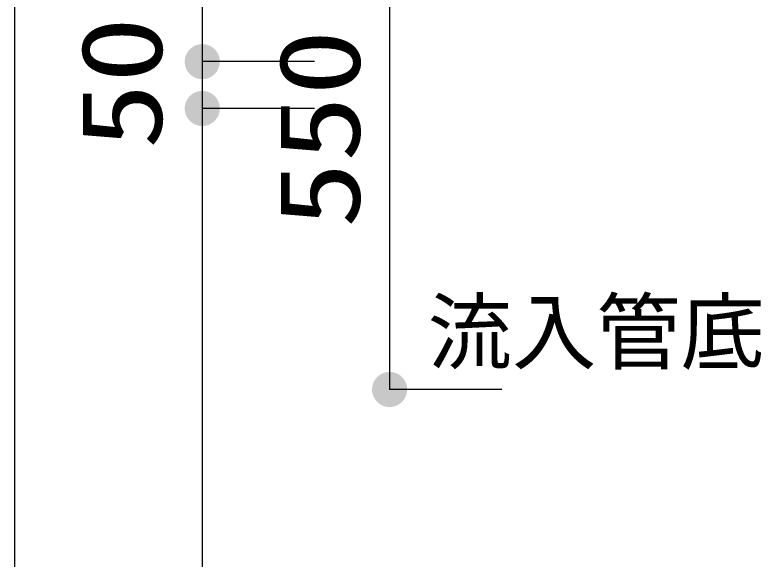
# Model space of a CAD drawing. Units: millimetres, scale not verified. Extents: x -8093 to 8093, y -5792 to 5792.
# Drawn here: x -7369 to -6572, y -2350 to -1769 of the extents above; entities that cross this region are included whole.
import ezdxf
from ezdxf.enums import TextEntityAlignment as Align

# ---------------------------------------------------------------- set-up
doc = ezdxf.new("R2010")
doc.units = ezdxf.units.MM
doc.header["$LTSCALE"] = 30
doc.layers.add('0-4_00クル-フ-6寸法', color=132, linetype='Continuous', lineweight=25)
doc.styles.add('ＭＳ ゴシック', font='')
doc.styles.get('ＭＳ ゴシック').set_extended_font_data('MS Gothic')

msp = doc.modelspace()

# ---------------------------------------------------------------- linework, layer by layer
at = {"layer": '0-4_00クル-フ-6寸法', "color": 4}
for p, q in [((-7368.86, -3819.07), (-7368.86, -1619.07)), ((-7168.86, -1619.07), (-7168.86, -1819.07)), ((-6968.86, -1619.07), (-6968.86, -2169.07)), ((-7048.86, -1819.07), (-7168.86, -1819.07)), ((-7048.86, -1819.07), (-7168.86, -1819.07)), ((-7168.86, -1819.07), (-7168.86, -1869.07)), ((-7048.86, -1869.07), (-7168.86, -1869.07)), ((-7048.86, -1869.07), (-7168.86, -1869.07)), ((-7168.86, -1869.07), (-7168.86, -3469.07)), ((-6848.86, -2169.07), (-6968.86, -2169.07))]:
    msp.add_line(p, q, dxfattribs=at)
at = {"layer": '0-4_00クル-フ-6寸法'}
for points in [[(-7168.86, -1819.07), (-7184.69, -1809.02), (-7183.3, -1807.12)], [(-7168.86, -1819.07), (-7184.69, -1809.02), (-7183.3, -1807.12)], [(-7168.86, -1819.07), (-7183.3, -1807.12), (-7181.69, -1805.4)], [(-7168.86, -1819.07), (-7183.3, -1807.12), (-7181.69, -1805.4)], [(-7168.86, -1819.07), (-7181.69, -1805.4), (-7179.88, -1803.9)], [(-7168.86, -1819.07), (-7181.69, -1805.4), (-7179.88, -1803.9)], [(-7168.86, -1819.07), (-7179.88, -1803.9), (-7177.89, -1802.64)], [(-7168.86, -1819.07), (-7179.88, -1803.9), (-7177.89, -1802.64)], [(-7168.86, -1819.07), (-7177.89, -1802.64), (-7175.76, -1801.64)], [(-7168.86, -1819.07), (-7177.89, -1802.64), (-7175.76, -1801.64)], [(-7168.86, -1819.07), (-7175.76, -1801.64), (-7173.52, -1800.91)], [(-7168.86, -1819.07), (-7175.76, -1801.64), (-7173.52, -1800.91)], [(-7168.86, -1819.07), (-7173.52, -1800.91), (-7171.21, -1800.47)], [(-7168.86, -1819.07), (-7173.52, -1800.91), (-7171.21, -1800.47)], [(-7168.86, -1819.07), (-7171.21, -1800.47), (-7168.86, -1800.32)], [(-7168.86, -1819.07), (-7171.21, -1800.47), (-7168.86, -1800.32)], [(-7168.86, -1819.07), (-7168.86, -1800.32), (-7166.51, -1800.47)], [(-7168.86, -1819.07), (-7168.86, -1800.32), (-7166.51, -1800.47)], [(-7168.86, -1819.07), (-7166.51, -1800.47), (-7164.19, -1800.91)], [(-7168.86, -1819.07), (-7166.51, -1800.47), (-7164.19, -1800.91)], [(-7168.86, -1819.07), (-7164.19, -1800.91), (-7161.95, -1801.64)], [(-7168.86, -1819.07), (-7164.19, -1800.91), (-7161.95, -1801.64)], [(-7168.86, -1819.07), (-7161.95, -1801.64), (-7159.82, -1802.64)], [(-7168.86, -1819.07), (-7161.95, -1801.64), (-7159.82, -1802.64)], [(-7168.86, -1819.07), (-7159.82, -1802.64), (-7157.84, -1803.9)], [(-7168.86, -1819.07), (-7159.82, -1802.64), (-7157.84, -1803.9)], [(-7168.86, -1819.07), (-7157.84, -1803.9), (-7156.02, -1805.4)], [(-7168.86, -1819.07), (-7157.84, -1803.9), (-7156.02, -1805.4)], [(-7168.86, -1819.07), (-7156.02, -1805.4), (-7154.41, -1807.12)], [(-7168.86, -1819.07), (-7156.02, -1805.4), (-7154.41, -1807.12)], [(-7168.86, -1819.07), (-7154.41, -1807.12), (-7153.03, -1809.02)], [(-7168.86, -1819.07), (-7154.41, -1807.12), (-7153.03, -1809.02)], [(-7168.86, -1819.07), (-7187.57, -1817.89), (-7187.27, -1815.56)], [(-7168.86, -1819.07), (-7187.57, -1817.89), (-7187.27, -1815.56)], [(-7168.86, -1819.07), (-7187.27, -1815.56), (-7186.69, -1813.28)], [(-7168.86, -1819.07), (-7187.27, -1815.56), (-7186.69, -1813.28)], [(-7168.86, -1819.07), (-7186.69, -1813.28), (-7185.82, -1811.09)], [(-7168.86, -1819.07), (-7186.69, -1813.28), (-7185.82, -1811.09)], [(-7168.86, -1819.07), (-7185.82, -1811.09), (-7184.69, -1809.02)], [(-7168.86, -1819.07), (-7185.82, -1811.09), (-7184.69, -1809.02)], [(-7168.86, -1819.07), (-7153.03, -1809.02), (-7151.89, -1811.09)], [(-7168.86, -1819.07), (-7153.03, -1809.02), (-7151.89, -1811.09)], [(-7168.86, -1819.07), (-7151.89, -1811.09), (-7151.02, -1813.28)], [(-7168.86, -1819.07), (-7151.89, -1811.09), (-7151.02, -1813.28)], [(-7168.86, -1819.07), (-7151.02, -1813.28), (-7150.44, -1815.56)], [(-7168.86, -1819.07), (-7151.02, -1813.28), (-7150.44, -1815.56)], [(-7168.86, -1819.07), (-7150.44, -1815.56), (-7150.14, -1817.89)], [(-7168.86, -1819.07), (-7150.44, -1815.56), (-7150.14, -1817.89)], [(-7168.86, -1819.07), (-7187.57, -1820.25), (-7187.57, -1817.89)], [(-7168.86, -1819.07), (-7187.57, -1820.25), (-7187.57, -1817.89)], [(-7168.86, -1819.07), (-7187.27, -1822.58), (-7187.57, -1820.25)], [(-7168.86, -1819.07), (-7187.27, -1822.58), (-7187.57, -1820.25)], [(-7168.86, -1819.07), (-7186.69, -1824.86), (-7187.27, -1822.58)], [(-7168.86, -1819.07), (-7186.69, -1824.86), (-7187.27, -1822.58)], [(-7168.86, -1819.07), (-7185.82, -1827.05), (-7186.69, -1824.86)], [(-7168.86, -1819.07), (-7185.82, -1827.05), (-7186.69, -1824.86)], [(-7168.86, -1819.07), (-7184.69, -1829.12), (-7185.82, -1827.05)], [(-7168.86, -1819.07), (-7184.69, -1829.12), (-7185.82, -1827.05)], [(-7168.86, -1819.07), (-7183.3, -1831.02), (-7184.69, -1829.12)], [(-7168.86, -1819.07), (-7183.3, -1831.02), (-7184.69, -1829.12)], [(-7168.86, -1819.07), (-7181.69, -1832.74), (-7183.3, -1831.02)], [(-7168.86, -1819.07), (-7181.69, -1832.74), (-7183.3, -1831.02)], [(-7168.86, -1819.07), (-7179.88, -1834.24), (-7181.69, -1832.74)], [(-7168.86, -1819.07), (-7179.88, -1834.24), (-7181.69, -1832.74)], [(-7168.86, -1819.07), (-7177.89, -1835.5), (-7179.88, -1834.24)], [(-7168.86, -1819.07), (-7177.89, -1835.5), (-7179.88, -1834.24)], [(-7168.86, -1819.07), (-7175.76, -1836.5), (-7177.89, -1835.5)], [(-7168.86, -1819.07), (-7175.76, -1836.5), (-7177.89, -1835.5)], [(-7168.86, -1819.07), (-7173.52, -1837.23), (-7175.76, -1836.5)], [(-7168.86, -1819.07), (-7173.52, -1837.23), (-7175.76, -1836.5)], [(-7168.86, -1819.07), (-7171.21, -1837.67), (-7173.52, -1837.23)], [(-7168.86, -1819.07), (-7171.21, -1837.67), (-7173.52, -1837.23)], [(-7168.86, -1819.07), (-7168.86, -1837.82), (-7171.21, -1837.67)], [(-7168.86, -1819.07), (-7168.86, -1837.82), (-7171.21, -1837.67)], [(-7168.86, -1819.07), (-7150.14, -1817.89), (-7150.14, -1820.25)], [(-7168.86, -1819.07), (-7150.14, -1817.89), (-7150.14, -1820.25)], [(-7168.86, -1819.07), (-7166.51, -1837.67), (-7168.86, -1837.82)], [(-7168.86, -1819.07), (-7164.19, -1837.23), (-7166.51, -1837.67)], [(-7168.86, -1819.07), (-7161.95, -1836.5), (-7164.19, -1837.23)], [(-7168.86, -1819.07), (-7159.82, -1835.5), (-7161.95, -1836.5)], [(-7168.86, -1819.07), (-7157.84, -1834.24), (-7159.82, -1835.5)], [(-7168.86, -1819.07), (-7156.02, -1832.74), (-7157.84, -1834.24)], [(-7168.86, -1819.07), (-7154.41, -1831.02), (-7156.02, -1832.74)], [(-7168.86, -1819.07), (-7153.03, -1829.12), (-7154.41, -1831.02)], [(-7168.86, -1819.07), (-7151.89, -1827.05), (-7153.03, -1829.12)], [(-7168.86, -1819.07), (-7151.02, -1824.86), (-7151.89, -1827.05)], [(-7168.86, -1819.07), (-7150.44, -1822.58), (-7151.02, -1824.86)], [(-7168.86, -1819.07), (-7150.14, -1820.25), (-7150.44, -1822.58)], [(-7168.86, -1819.07), (-7166.51, -1837.67), (-7168.86, -1837.82)], [(-7168.86, -1819.07), (-7164.19, -1837.23), (-7166.51, -1837.67)], [(-7168.86, -1819.07), (-7161.95, -1836.5), (-7164.19, -1837.23)], [(-7168.86, -1819.07), (-7159.82, -1835.5), (-7161.95, -1836.5)], [(-7168.86, -1819.07), (-7157.84, -1834.24), (-7159.82, -1835.5)], [(-7168.86, -1819.07), (-7156.02, -1832.74), (-7157.84, -1834.24)], [(-7168.86, -1819.07), (-7154.41, -1831.02), (-7156.02, -1832.74)], [(-7168.86, -1819.07), (-7153.03, -1829.12), (-7154.41, -1831.02)], [(-7168.86, -1819.07), (-7151.89, -1827.05), (-7153.03, -1829.12)], [(-7168.86, -1819.07), (-7151.02, -1824.86), (-7151.89, -1827.05)], [(-7168.86, -1819.07), (-7150.44, -1822.58), (-7151.02, -1824.86)], [(-7168.86, -1819.07), (-7150.14, -1820.25), (-7150.44, -1822.58)], [(-7168.86, -1869.07), (-7183.3, -1857.12), (-7181.69, -1855.4)], [(-7168.86, -1869.07), (-7183.3, -1857.12), (-7181.69, -1855.4)], [(-7168.86, -1869.07), (-7181.69, -1855.4), (-7179.88, -1853.9)], [(-7168.86, -1869.07), (-7181.69, -1855.4), (-7179.88, -1853.9)], [(-7168.86, -1869.07), (-7179.88, -1853.9), (-7177.89, -1852.64)], [(-7168.86, -1869.07), (-7179.88, -1853.9), (-7177.89, -1852.64)], [(-7168.86, -1869.07), (-7177.89, -1852.64), (-7175.76, -1851.64)], [(-7168.86, -1869.07), (-7177.89, -1852.64), (-7175.76, -1851.64)], [(-7168.86, -1869.07), (-7175.76, -1851.64), (-7173.52, -1850.91)], [(-7168.86, -1869.07), (-7175.76, -1851.64), (-7173.52, -1850.91)], [(-7168.86, -1869.07), (-7173.52, -1850.91), (-7171.21, -1850.47)], [(-7168.86, -1869.07), (-7173.52, -1850.91), (-7171.21, -1850.47)], [(-7168.86, -1869.07), (-7171.21, -1850.47), (-7168.86, -1850.32)], [(-7168.86, -1869.07), (-7171.21, -1850.47), (-7168.86, -1850.32)], [(-7168.86, -1869.07), (-7168.86, -1850.32), (-7166.51, -1850.47)], [(-7168.86, -1869.07), (-7168.86, -1850.32), (-7166.51, -1850.47)], [(-7168.86, -1869.07), (-7166.51, -1850.47), (-7164.19, -1850.91)], [(-7168.86, -1869.07), (-7166.51, -1850.47), (-7164.19, -1850.91)], [(-7168.86, -1869.07), (-7164.19, -1850.91), (-7161.95, -1851.64)], [(-7168.86, -1869.07), (-7164.19, -1850.91), (-7161.95, -1851.64)], [(-7168.86, -1869.07), (-7161.95, -1851.64), (-7159.82, -1852.64)], [(-7168.86, -1869.07), (-7161.95, -1851.64), (-7159.82, -1852.64)], [(-7168.86, -1869.07), (-7159.82, -1852.64), (-7157.84, -1853.9)], [(-7168.86, -1869.07), (-7159.82, -1852.64), (-7157.84, -1853.9)], [(-7168.86, -1869.07), (-7157.84, -1853.9), (-7156.02, -1855.4)], [(-7168.86, -1869.07), (-7157.84, -1853.9), (-7156.02, -1855.4)], [(-7168.86, -1869.07), (-7156.02, -1855.4), (-7154.41, -1857.12)], [(-7168.86, -1869.07), (-7156.02, -1855.4), (-7154.41, -1857.12)], [(-7168.86, -1869.07), (-7187.27, -1865.56), (-7186.69, -1863.28)], [(-7168.86, -1869.07), (-7187.27, -1865.56), (-7186.69, -1863.28)], [(-7168.86, -1869.07), (-7186.69, -1863.28), (-7185.82, -1861.09)], [(-7168.86, -1869.07), (-7186.69, -1863.28), (-7185.82, -1861.09)], [(-7168.86, -1869.07), (-7185.82, -1861.09), (-7184.69, -1859.02)], [(-7168.86, -1869.07), (-7185.82, -1861.09), (-7184.69, -1859.02)], [(-7168.86, -1869.07), (-7184.69, -1859.02), (-7183.3, -1857.12)], [(-7168.86, -1869.07), (-7184.69, -1859.02), (-7183.3, -1857.12)], [(-7168.86, -1869.07), (-7154.41, -1857.12), (-7153.03, -1859.02)], [(-7168.86, -1869.07), (-7154.41, -1857.12), (-7153.03, -1859.02)], [(-7168.86, -1869.07), (-7153.03, -1859.02), (-7151.89, -1861.09)], [(-7168.86, -1869.07), (-7153.03, -1859.02), (-7151.89, -1861.09)], [(-7168.86, -1869.07), (-7151.89, -1861.09), (-7151.02, -1863.28)], [(-7168.86, -1869.07), (-7151.89, -1861.09), (-7151.02, -1863.28)], [(-7168.86, -1869.07), (-7151.02, -1863.28), (-7150.44, -1865.56)], [(-7168.86, -1869.07), (-7151.02, -1863.28), (-7150.44, -1865.56)], [(-7168.86, -1869.07), (-7187.57, -1867.89), (-7187.27, -1865.56)], [(-7168.86, -1869.07), (-7187.57, -1867.89), (-7187.27, -1865.56)], [(-7168.86, -1869.07), (-7187.57, -1870.25), (-7187.57, -1867.89)], [(-7168.86, -1869.07), (-7187.57, -1870.25), (-7187.57, -1867.89)], [(-7168.86, -1869.07), (-7187.27, -1872.58), (-7187.57, -1870.25)], [(-7168.86, -1869.07), (-7187.27, -1872.58), (-7187.57, -1870.25)], [(-7168.86, -1869.07), (-7186.69, -1874.86), (-7187.27, -1872.58)], [(-7168.86, -1869.07), (-7186.69, -1874.86), (-7187.27, -1872.58)], [(-7168.86, -1869.07), (-7185.82, -1877.05), (-7186.69, -1874.86)], [(-7168.86, -1869.07), (-7185.82, -1877.05), (-7186.69, -1874.86)], [(-7168.86, -1869.07), (-7184.69, -1879.12), (-7185.82, -1877.05)], [(-7168.86, -1869.07), (-7184.69, -1879.12), (-7185.82, -1877.05)], [(-7168.86, -1869.07), (-7183.3, -1881.02), (-7184.69, -1879.12)], [(-7168.86, -1869.07), (-7183.3, -1881.02), (-7184.69, -1879.12)], [(-7168.86, -1869.07), (-7181.69, -1882.74), (-7183.3, -1881.02)], [(-7168.86, -1869.07), (-7181.69, -1882.74), (-7183.3, -1881.02)], [(-7168.86, -1869.07), (-7179.88, -1884.24), (-7181.69, -1882.74)], [(-7168.86, -1869.07), (-7179.88, -1884.24), (-7181.69, -1882.74)], [(-7168.86, -1869.07), (-7177.89, -1885.5), (-7179.88, -1884.24)], [(-7168.86, -1869.07), (-7177.89, -1885.5), (-7179.88, -1884.24)], [(-7168.86, -1869.07), (-7175.76, -1886.5), (-7177.89, -1885.5)], [(-7168.86, -1869.07), (-7175.76, -1886.5), (-7177.89, -1885.5)], [(-7168.86, -1869.07), (-7173.52, -1887.23), (-7175.76, -1886.5)], [(-7168.86, -1869.07), (-7173.52, -1887.23), (-7175.76, -1886.5)], [(-7168.86, -1869.07), (-7171.21, -1887.67), (-7173.52, -1887.23)], [(-7168.86, -1869.07), (-7171.21, -1887.67), (-7173.52, -1887.23)], [(-7168.86, -1869.07), (-7168.86, -1887.82), (-7171.21, -1887.67)], [(-7168.86, -1869.07), (-7168.86, -1887.82), (-7171.21, -1887.67)], [(-7168.86, -1869.07), (-7150.44, -1865.56), (-7150.14, -1867.89)], [(-7168.86, -1869.07), (-7150.44, -1865.56), (-7150.14, -1867.89)], [(-7168.86, -1869.07), (-7150.14, -1867.89), (-7150.14, -1870.25)], [(-7168.86, -1869.07), (-7150.14, -1867.89), (-7150.14, -1870.25)], [(-7168.86, -1869.07), (-7166.51, -1887.67), (-7168.86, -1887.82)], [(-7168.86, -1869.07), (-7164.19, -1887.23), (-7166.51, -1887.67)], [(-7168.86, -1869.07), (-7161.95, -1886.5), (-7164.19, -1887.23)], [(-7168.86, -1869.07), (-7159.82, -1885.5), (-7161.95, -1886.5)], [(-7168.86, -1869.07), (-7157.84, -1884.24), (-7159.82, -1885.5)], [(-7168.86, -1869.07), (-7156.02, -1882.74), (-7157.84, -1884.24)], [(-7168.86, -1869.07), (-7154.41, -1881.02), (-7156.02, -1882.74)], [(-7168.86, -1869.07), (-7153.03, -1879.12), (-7154.41, -1881.02)], [(-7168.86, -1869.07), (-7151.89, -1877.05), (-7153.03, -1879.12)], [(-7168.86, -1869.07), (-7151.02, -1874.86), (-7151.89, -1877.05)], [(-7168.86, -1869.07), (-7150.44, -1872.58), (-7151.02, -1874.86)], [(-7168.86, -1869.07), (-7150.14, -1870.25), (-7150.44, -1872.58)], [(-7168.86, -1869.07), (-7166.51, -1887.67), (-7168.86, -1887.82)], [(-7168.86, -1869.07), (-7164.19, -1887.23), (-7166.51, -1887.67)], [(-7168.86, -1869.07), (-7161.95, -1886.5), (-7164.19, -1887.23)], [(-7168.86, -1869.07), (-7159.82, -1885.5), (-7161.95, -1886.5)], [(-7168.86, -1869.07), (-7157.84, -1884.24), (-7159.82, -1885.5)], [(-7168.86, -1869.07), (-7156.02, -1882.74), (-7157.84, -1884.24)], [(-7168.86, -1869.07), (-7154.41, -1881.02), (-7156.02, -1882.74)], [(-7168.86, -1869.07), (-7153.03, -1879.12), (-7154.41, -1881.02)], [(-7168.86, -1869.07), (-7151.89, -1877.05), (-7153.03, -1879.12)], [(-7168.86, -1869.07), (-7151.02, -1874.86), (-7151.89, -1877.05)], [(-7168.86, -1869.07), (-7150.44, -1872.58), (-7151.02, -1874.86)], [(-7168.86, -1869.07), (-7150.14, -1870.25), (-7150.44, -1872.58)], [(-6968.86, -2169.07), (-6973.52, -2150.91), (-6971.21, -2150.47)], [(-6968.86, -2169.07), (-6971.21, -2150.47), (-6968.86, -2150.32)], [(-6968.86, -2169.07), (-6968.86, -2150.32), (-6966.51, -2150.47)], [(-6968.86, -2169.07), (-6966.51, -2150.47), (-6964.19, -2150.91)], [(-6968.86, -2169.07), (-6984.69, -2159.02), (-6983.3, -2157.12)], [(-6968.86, -2169.07), (-6983.3, -2157.12), (-6981.69, -2155.4)], [(-6968.86, -2169.07), (-6981.69, -2155.4), (-6979.88, -2153.9)], [(-6968.86, -2169.07), (-6979.88, -2153.9), (-6977.89, -2152.64)], [(-6968.86, -2169.07), (-6977.89, -2152.64), (-6975.76, -2151.64)], [(-6968.86, -2169.07), (-6975.76, -2151.64), (-6973.52, -2150.91)], [(-6968.86, -2169.07), (-6964.19, -2150.91), (-6961.95, -2151.64)], [(-6968.86, -2169.07), (-6961.95, -2151.64), (-6959.82, -2152.64)], [(-6968.86, -2169.07), (-6959.82, -2152.64), (-6957.84, -2153.9)], [(-6968.86, -2169.07), (-6957.84, -2153.9), (-6956.02, -2155.4)], [(-6968.86, -2169.07), (-6956.02, -2155.4), (-6954.41, -2157.12)], [(-6968.86, -2169.07), (-6954.41, -2157.12), (-6953.03, -2159.02)], [(-6968.86, -2169.07), (-6987.57, -2167.89), (-6987.27, -2165.56)], [(-6968.86, -2169.07), (-6987.27, -2165.56), (-6986.69, -2163.28)], [(-6968.86, -2169.07), (-6986.69, -2163.28), (-6985.82, -2161.09)], [(-6968.86, -2169.07), (-6985.82, -2161.09), (-6984.69, -2159.02)], [(-6968.86, -2169.07), (-6953.03, -2159.02), (-6951.89, -2161.09)], [(-6968.86, -2169.07), (-6951.89, -2161.09), (-6951.02, -2163.28)], [(-6968.86, -2169.07), (-6951.02, -2163.28), (-6950.44, -2165.56)], [(-6968.86, -2169.07), (-6950.44, -2165.56), (-6950.14, -2167.89)], [(-6968.86, -2169.07), (-6987.57, -2170.25), (-6987.57, -2167.89)], [(-6968.86, -2169.07), (-6987.27, -2172.58), (-6987.57, -2170.25)], [(-6968.86, -2169.07), (-6986.69, -2174.86), (-6987.27, -2172.58)], [(-6968.86, -2169.07), (-6985.82, -2177.05), (-6986.69, -2174.86)], [(-6968.86, -2169.07), (-6984.69, -2179.12), (-6985.82, -2177.05)], [(-6968.86, -2169.07), (-6983.3, -2181.02), (-6984.69, -2179.12)], [(-6968.86, -2169.07), (-6981.69, -2182.74), (-6983.3, -2181.02)], [(-6968.86, -2169.07), (-6979.88, -2184.24), (-6981.69, -2182.74)], [(-6968.86, -2169.07), (-6977.89, -2185.5), (-6979.88, -2184.24)], [(-6968.86, -2169.07), (-6975.76, -2186.5), (-6977.89, -2185.5)], [(-6968.86, -2169.07), (-6973.52, -2187.23), (-6975.76, -2186.5)], [(-6968.86, -2169.07), (-6971.21, -2187.67), (-6973.52, -2187.23)], [(-6968.86, -2169.07), (-6968.86, -2187.82), (-6971.21, -2187.67)], [(-6968.86, -2169.07), (-6950.14, -2167.89), (-6950.14, -2170.25)], [(-6968.86, -2169.07), (-6966.51, -2187.67), (-6968.86, -2187.82)], [(-6968.86, -2169.07), (-6964.19, -2187.23), (-6966.51, -2187.67)], [(-6968.86, -2169.07), (-6961.95, -2186.5), (-6964.19, -2187.23)], [(-6968.86, -2169.07), (-6959.82, -2185.5), (-6961.95, -2186.5)], [(-6968.86, -2169.07), (-6957.84, -2184.24), (-6959.82, -2185.5)], [(-6968.86, -2169.07), (-6956.02, -2182.74), (-6957.84, -2184.24)], [(-6968.86, -2169.07), (-6954.41, -2181.02), (-6956.02, -2182.74)], [(-6968.86, -2169.07), (-6953.03, -2179.12), (-6954.41, -2181.02)], [(-6968.86, -2169.07), (-6951.89, -2177.05), (-6953.03, -2179.12)], [(-6968.86, -2169.07), (-6951.02, -2174.86), (-6951.89, -2177.05)], [(-6968.86, -2169.07), (-6950.44, -2172.58), (-6951.02, -2174.86)], [(-6968.86, -2169.07), (-6950.14, -2170.25), (-6950.44, -2172.58)]]:
    msp.add_solid(points, dxfattribs=at)

# ---------------------------------------------------------------- texts
at = {"layer": '0-4_00クル-フ-6寸法', "color": 3, "style": 'ＭＳ ゴシック', "width": 1.2}
for s, p in [('50', (-7185.95, -1912.64)), ('550', (-6974.7, -1996.93))]:
    msp.add_text(s, height=86.66, rotation=90, dxfattribs=at).set_placement(p, align=Align.BOTTOM_LEFT)
at = {"layer": '0-4_00クル-フ-6寸法', "color": 4, "style": 'ＭＳ ゴシック'}
msp.add_text('流入管底', height=65.98, dxfattribs=at).set_placement((-6928.2, -2160.37), align=Align.BOTTOM_LEFT)

doc.saveas('drawing.dxf')
